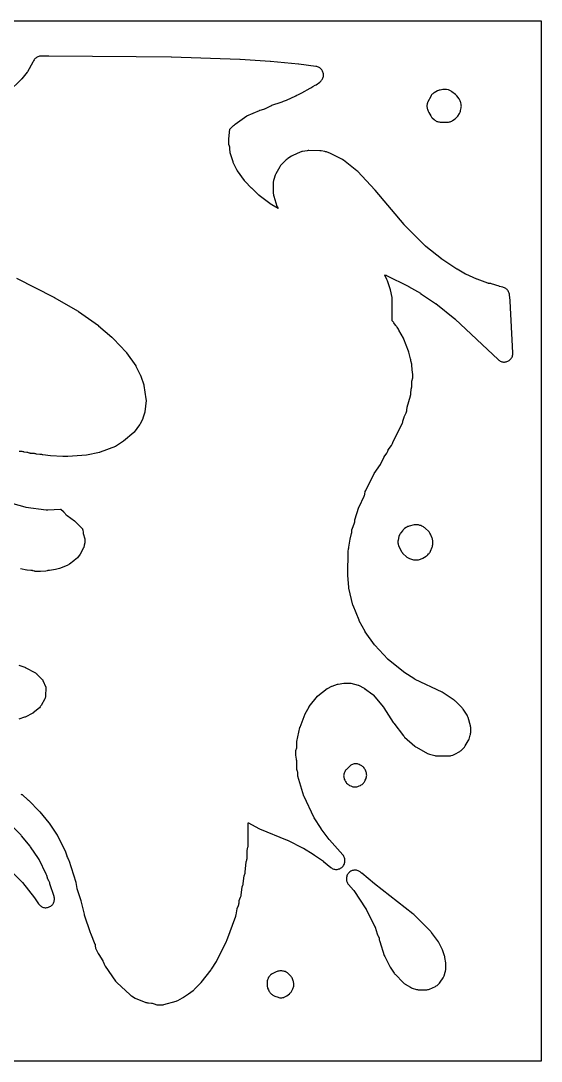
# Model space of a CAD drawing. Header units: millimetres. Extents: x 0 to 300, y 0 to 300.
# Drawn here: x 150.1 to 300, y 0 to 300 of the extents above; entities that cross this region are included whole.
import ezdxf

# ---------------------------------------------------------------- set-up
doc = ezdxf.new("R2010")
doc.units = ezdxf.units.MM
doc.layers.add('CUT', color=7, linetype='CONTINUOUS')

msp = doc.modelspace()

# ---------------------------------------------------------------- linework, layer by layer
at = {"layer": 'CUT'}
for points in [[(300, 299.9386), (300, 0.0614), (299.9971, 0.0029), (299.9386, 0), (0.0614, 0), (0.0029, 0.0029), (0, 0.0614), (0, 299.9386), (0.0029, 299.9971), (0.0614, 300), (299.9386, 300), (299.9971, 299.9971)], [(267.2443, 274.5337), (267.4654, 273.9465), (267.5426, 273.7639), (267.634, 273.588), (268.1928, 272.6096), (268.3155, 272.416), (268.4554, 272.2344), (268.6114, 272.0663), (269.1564, 271.5307), (269.3365, 271.3701), (269.5312, 271.2275), (269.7388, 271.1044), (269.9572, 271.0019), (270.1846, 270.9209), (270.4187, 270.8623), (270.6573, 270.8264), (270.8983, 270.8138), (273.0647, 270.8048), (273.3109, 270.8159), (273.5548, 270.8512), (273.794, 270.9104), (274.0263, 270.9928), (274.2493, 271.0977), (274.4609, 271.2241), (275.2379, 271.7416), (275.4484, 271.8983), (275.6413, 272.0763), (275.8145, 272.2735), (275.966, 272.4877), (276.4674, 273.282), (276.5792, 273.4782), (276.6728, 273.6836), (276.7475, 273.8967), (276.8027, 274.1156), (276.9569, 274.8696), (276.9945, 275.1149), (277.0076, 275.3627), (276.996, 275.6106), (276.9599, 275.8562), (276.8444, 276.4396), (276.7884, 276.6662), (276.7115, 276.8866), (276.6144, 277.0989), (276.4979, 277.3012), (276.3631, 277.4917), (275.7116, 278.3267), (275.5267, 278.538), (275.3193, 278.7273), (274.2992, 279.5581), (274.113, 279.6959), (273.9148, 279.8159), (273.7064, 279.917), (273.4895, 279.9984), (273.266, 280.0594), (272.7344, 280.1782), (272.4775, 280.2217), (272.2174, 280.2383), (271.957, 280.2277), (271.6991, 280.19), (270.8669, 280.0237), (270.6286, 279.9638), (270.3974, 279.8808), (270.1755, 279.7755), (269.2166, 279.2614), (269.0007, 279.1313), (268.799, 278.98), (268.6136, 278.8092), (268.4463, 278.6206), (268.2988, 278.4161), (268.1727, 278.1978), (267.3965, 276.6823), (267.3003, 276.4708), (267.2241, 276.2513), (267.1864, 276.1236), (267.1311, 275.8991), (267.0969, 275.6704), (267.0839, 275.4396), (267.0924, 275.2085), (267.1221, 274.9792), (267.1729, 274.7536)], [(260.0397, 146.5878), (260.0885, 146.5354), (260.1055, 146.5133), (260.2714, 146.3368), (261.1125, 145.5246), (261.283, 145.3743), (261.4666, 145.2401), (261.6615, 145.1231), (261.8663, 145.0243), (262.0792, 144.9445), (262.9606, 144.6593), (263.2179, 144.5909), (263.4811, 144.5503), (263.7472, 144.5379), (264.0899, 144.5402), (264.3836, 144.5595), (264.6731, 144.6132), (265.2356, 144.7522), (265.4809, 144.8264), (265.7174, 144.9253), (265.9424, 145.0479), (266.8445, 145.601), (267.0155, 145.7159), (267.1765, 145.8444), (267.3264, 145.9857), (267.5867, 146.2523), (267.7434, 146.4287), (267.8828, 146.6191), (268.0036, 146.8218), (268.1047, 147.035), (268.6003, 148.2211), (268.6853, 148.4574), (268.7463, 148.701), (268.7824, 148.9496), (268.7935, 149.2005), (268.7893, 149.8713), (268.775, 150.1239), (268.7351, 150.3738), (268.6702, 150.6184), (268.5809, 150.8552), (268.0774, 152.0098), (267.9723, 152.2226), (267.8475, 152.4244), (267.7041, 152.6136), (267.5434, 152.7882), (266.7111, 153.6111), (266.52, 153.7816), (266.3124, 153.9316), (266.0906, 154.0596), (265.5884, 154.3161), (265.3254, 154.4319), (265.0509, 154.5167), (264.6302, 154.6206), (264.399, 154.6663), (264.1645, 154.69), (263.9289, 154.6915), (263.6941, 154.6709), (263.4623, 154.6282), (261.9963, 154.286), (261.7696, 154.2217), (261.5499, 154.1363), (261.3393, 154.0306), (261.1395, 153.9055), (260.6733, 153.5821), (260.472, 153.4267), (260.2875, 153.2516), (260.1218, 153.0587), (259.5173, 152.2782), (259.5128, 152.2724), (259.495, 152.2466), (259.39, 152.0978), (259.3778, 152.0769), (259.358, 152.0482), (259.3163, 151.971), (259.279, 151.9069), (259.262, 151.8705), (259.2285, 151.8085), (259.199, 151.7361), (259.1853, 151.7069), (259.1698, 151.6642), (259.1258, 151.5561), (259.0512, 151.294), (258.8032, 150.1993), (258.7595, 149.9465), (258.7418, 149.6907), (258.7505, 149.4343), (258.7854, 149.1802), (258.8279, 148.9568), (258.8689, 148.7905), (258.8773, 148.752), (258.8814, 148.7397), (258.8925, 148.6946), (258.9542, 148.5257), (258.969, 148.482), (258.9738, 148.472), (258.9851, 148.4409), (259.0683, 148.2722), (259.091, 148.2243), (259.101, 148.206), (259.1045, 148.1987), (259.1169, 148.1768), (259.7576, 147.0008), (259.8883, 146.7872)], [(243.1273, 82.5503), (243.1133, 82.3076), (243.123, 82.0646), (243.1562, 81.8237), (243.2127, 81.5872), (243.2919, 81.3573), (243.417, 81.0444), (243.521, 80.8179), (243.6469, 80.6029), (243.7936, 80.4015), (243.9597, 80.2157), (243.9633, 80.2121), (244.1705, 80.0023), (244.3714, 79.8198), (244.5909, 79.6602), (244.8264, 79.5253), (245.1324, 79.3715), (245.1344, 79.3706), (245.3425, 79.2776), (245.5582, 79.204), (245.7797, 79.1503), (246.0052, 79.117), (246.2328, 79.1044), (246.4693, 79.1021), (246.6983, 79.1103), (246.7106, 79.1119), (246.7145, 79.1121), (246.855, 79.1305), (246.9256, 79.1396), (246.9276, 79.14), (246.943, 79.142), (247.1678, 79.1929), (247.387, 79.2642), (247.5987, 79.3554), (247.9498, 79.5264), (248.1916, 79.6611), (248.417, 79.8218), (248.6233, 80.0064), (248.8016, 80.1847), (248.9686, 80.3692), (249.1164, 80.5694), (249.2436, 80.7833), (249.3489, 81.0088), (249.5552, 81.5149), (249.5594, 81.5251), (249.6386, 81.7493), (249.6961, 81.9801), (249.7315, 82.2153), (249.7443, 82.4527), (249.7345, 82.6904), (249.7022, 82.926), (249.6476, 83.1575), (249.5713, 83.3827), (249.3659, 83.9057), (249.2635, 84.1325), (249.1391, 84.348), (248.9939, 84.5501), (248.9687, 84.5786), (248.8251, 84.7423), (248.7375, 84.8324), (248.554, 85.0033), (248.5475, 85.0082), (248.5427, 85.0126), (248.3423, 85.1642), (248.1277, 85.2949), (247.901, 85.4033), (247.5424, 85.5532), (247.3114, 85.6367), (247.0733, 85.6972), (246.8305, 85.734), (246.5852, 85.7467), (246.3398, 85.7353), (246.0967, 85.6999), (245.8583, 85.6409), (245.6268, 85.5587), (245.4045, 85.4541), (245.1935, 85.3283), (244.9959, 85.1824), (244.8136, 85.0178), (244.7891, 84.9934), (243.852, 84.0608), (243.6886, 83.8816), (243.5434, 83.6875), (243.5418, 83.6849), (243.5396, 83.6819), (243.4137, 83.4738), (243.3087, 83.2545), (243.2254, 83.0261), (243.1648, 82.7906)], [(252.1694, 38.6681), (252.1746, 38.652), (252.7641, 36.6776), (252.8398, 36.461), (252.935, 36.2522), (253.3027, 35.5352), (253.3107, 35.5186), (253.3249, 35.4828), (253.3322, 35.4451), (253.3344, 35.4268), (253.3718, 35.0362), (253.4148, 34.7561), (253.4892, 34.4826), (254.8117, 30.5231), (254.9479, 30.195), (256.4971, 27.1038), (256.6644, 26.8186), (257.6119, 25.4244), (257.7521, 25.2377), (257.909, 25.0648), (260.3728, 22.593), (260.5273, 22.4505), (260.6932, 22.3215), (260.8693, 22.2069), (262.3572, 21.3255), (262.6043, 21.1972), (262.8641, 21.0971), (264.0882, 20.7024), (264.3431, 20.6348), (264.6038, 20.5945), (264.8672, 20.5818), (266.8012, 20.5909), (267.0584, 20.6054), (267.3128, 20.6463), (267.5615, 20.7131), (267.8021, 20.8052), (269.5196, 21.5661), (269.7667, 21.6924), (269.9982, 21.8453), (270.2114, 22.0229), (270.5452, 22.334), (270.746, 22.5442), (270.9209, 22.7762), (271.7417, 24.0073), (271.8617, 24.2069), (271.9626, 24.4169), (272.0436, 24.6353), (272.3884, 25.7177), (272.4477, 25.9381), (272.4866, 26.1629), (272.5048, 26.3903), (272.5575, 27.9169), (272.5545, 28.1539), (272.529, 28.3895), (272.2866, 29.9391), (272.2459, 30.143), (272.1884, 30.3429), (271.7053, 31.793), (271.568, 32.1239), (270.6114, 34.0304), (270.5151, 34.2047), (270.4052, 34.3707), (268.4482, 37.0868), (268.3259, 37.2431), (268.1916, 37.3891), (263.2849, 42.3178), (263.0498, 42.5259), (251.9968, 51.1388), (251.9853, 51.1479), (251.9605, 51.1682), (248.343, 54.1993), (248.3203, 54.2188), (248.2981, 54.2389), (248.0912, 54.4303), (247.9041, 54.5872), (247.7026, 54.7251), (247.4887, 54.8427), (247.2642, 54.9388), (247.0315, 55.0126), (246.7927, 55.0634), (246.5501, 55.0906), (246.3059, 55.094), (246.0626, 55.0736), (245.8225, 55.0295), (245.5878, 54.9623), (245.3608, 54.8724), (245.1436, 54.7609), (244.9383, 54.6287), (244.7469, 54.4771), (244.5713, 54.3075), (244.4129, 54.1216), (244.2735, 53.9212), (244.1543, 53.7081), (244.0565, 53.4844), (243.9809, 53.2523), (243.9284, 53.0138), (243.8993, 52.7714), (243.894, 52.5273), (243.9126, 52.2839), (243.9548, 52.0434), (244.0203, 51.8082), (244.1084, 51.5805), (244.2184, 51.3625), (244.349, 51.1562), (244.4992, 50.9637), (245.9065, 49.3303), (245.9523, 49.2738), (245.9946, 49.2147), (249.5212, 43.9643), (249.5626, 43.8982), (249.5996, 43.8296), (252.1361, 38.7494), (252.1433, 38.7341)], [(221.6654, 20.1203), (221.8065, 19.9237), (221.9661, 19.7417), (222.3297, 19.3652), (222.5005, 19.2042), (222.6857, 19.0599), (222.8836, 18.9336), (223.0924, 18.8264), (223.3104, 18.7393), (224.222, 18.4239), (224.4827, 18.3492), (224.75, 18.3032), (225.0207, 18.2865), (225.0317, 18.2864), (225.3043, 18.2992), (225.5738, 18.3417), (225.8371, 18.4133), (226.0048, 18.4688), (226.2086, 18.5464), (226.4049, 18.6414), (226.5921, 18.7532), (226.7689, 18.8809), (227.4874, 19.449), (227.6565, 19.5955), (227.8118, 19.7565), (227.9521, 19.9307), (228.0763, 20.1168), (228.3896, 20.6351), (228.5145, 20.8689), (228.6139, 21.1146), (228.6868, 21.3695), (228.7323, 21.6307), (228.7499, 21.8952), (228.7541, 22.2175), (228.7452, 22.464), (228.7121, 22.7084), (228.655, 22.9483), (228.5746, 23.1815), (228.3405, 23.7648), (228.2349, 23.994), (228.1067, 24.2113), (227.9572, 24.4145), (227.7881, 24.6017), (227.1096, 25.2802), (226.9277, 25.445), (226.7305, 25.5912), (226.52, 25.7174), (226.298, 25.8223), (226.0668, 25.905), (225.8287, 25.9645), (225.5858, 26.0005), (225.3406, 26.0124), (224.6815, 26.0121), (224.4314, 25.9994), (224.1839, 25.9618), (223.9413, 25.8996), (223.7062, 25.8135), (223.4809, 25.7042), (222.4865, 25.1591), (222.2787, 25.0316), (222.0843, 24.8844), (221.9051, 24.719), (221.7429, 24.537), (221.5992, 24.34), (221.5259, 24.2285), (221.4149, 24.0425), (221.3204, 23.8476), (221.2431, 23.6453), (221.1724, 23.4329), (221.1016, 23.1749), (221.0587, 22.9109), (221.0443, 22.6437), (221.0441, 22.0296), (221.0554, 21.7919), (221.0892, 21.5563), (221.1452, 21.3251), (221.223, 21.1002), (221.4432, 20.5498), (221.5439, 20.3297)]]:
    msp.add_lwpolyline(points, close=True, dxfattribs=at)
for points in [[(150.1044, 76.9875), (150.291, 76.9445), (150.3773, 76.928), (150.4415, 76.9122), (150.4933, 76.871), (152.2751, 75.2938), (152.3044, 75.2669), (152.3329, 75.2391), (155.5506, 71.9946), (155.5904, 71.9524), (155.6282, 71.9084), (158.1991, 68.7709), (158.2356, 68.7241), (158.2698, 68.6755), (160.6385, 65.1331), (160.6792, 65.0679), (160.7157, 65.0003), (162.975, 60.4832), (162.983, 60.4661), (163.0111, 60.3935), (163.0166, 60.3755), (163.3397, 59.2281), (163.4222, 58.9842), (163.5293, 58.75), (163.8753, 58.0864), (163.8829, 58.071), (163.9101, 58.0055), (163.9157, 57.9893), (165.9417, 51.6257), (165.9619, 51.5549), (165.9778, 51.483), (166.2976, 49.8014), (166.3779, 49.4899), (167.4113, 46.3368), (167.4259, 46.289), (167.4385, 46.2407), (168.3505, 42.4341), (168.4098, 42.2264), (170.1099, 37.1237), (170.1739, 36.9526), (171.4905, 33.7922), (171.4978, 33.7733), (171.5098, 33.7332), (171.5178, 33.6921), (171.5201, 33.672), (171.5709, 33.0952), (171.6026, 32.8618), (171.6561, 32.6325), (171.731, 32.4092), (171.8265, 32.1939), (172.4099, 31.0308), (172.549, 30.7883), (173.7795, 28.897), (173.7911, 28.8778), (173.8327, 28.7948), (173.841, 28.7739), (174.136, 27.9678), (174.2158, 27.7748), (174.3116, 27.5892), (174.4224, 27.4123), (177.3798, 23.1028), (177.5537, 22.878), (177.7519, 22.6744), (181.6552, 19.0969), (181.8292, 18.9514), (182.0157, 18.8223), (183.0484, 18.1743), (183.2765, 18.0473), (183.5166, 17.9447), (186.1777, 16.9692), (186.409, 16.8969), (186.6462, 16.8474), (186.8871, 16.821), (187.8008, 16.7657), (187.8204, 16.764), (187.8605, 16.7576), (187.8998, 16.7472), (187.9184, 16.7407), (188.8283, 16.4001), (189.0445, 16.3303), (189.2661, 16.2803), (189.4913, 16.2506), (189.7182, 16.2415), (190.6292, 16.2465), (190.8553, 16.2579), (191.0793, 16.2898), (191.2996, 16.3418), (194.8662, 17.3561), (195.0888, 17.4309), (195.3034, 17.5262), (196.6959, 18.2248), (196.8658, 18.3185), (197.0279, 18.425), (198.1637, 19.2363), (198.2123, 19.2675), (198.4222, 19.4183), (198.4538, 19.4435), (199.7517, 20.3706), (199.9151, 20.4978), (200.0674, 20.6382), (201.8793, 22.4521), (202.0825, 22.6822), (204.9419, 26.3517), (205.0896, 26.5628), (206.4606, 28.7552), (206.5772, 28.963), (209.377, 34.5643), (209.4932, 34.8355), (212.0137, 41.8396), (212.0728, 42.0266), (212.1171, 42.2178), (212.4366, 43.8928), (212.4404, 43.9107), (212.4613, 43.9833), (212.4676, 44.0005), (212.8243, 44.9144), (212.9038, 45.1529), (212.959, 45.3982), (212.9893, 45.6478), (213.0305, 46.2333), (213.0324, 46.2534), (213.0396, 46.2944), (213.0508, 46.3345), (213.0577, 46.3535), (213.426, 47.2876), (213.4932, 47.4809), (213.5443, 47.679), (213.5791, 47.8807), (213.8901, 50.2622), (213.8932, 50.2822), (213.9029, 50.3229), (213.9166, 50.3624), (213.9247, 50.381), (213.9688, 50.4755), (214.0651, 50.7133), (214.1366, 50.9597), (214.1825, 51.2121), (214.4757, 53.4837), (214.4787, 53.5027), (214.4875, 53.5413), (214.5, 53.5789), (214.5074, 53.5966), (214.5523, 53.6974), (214.6479, 53.9476), (214.7162, 54.2066), (214.7564, 54.4715), (215.0535, 57.5244), (215.0558, 57.5434), (215.0634, 57.5821), (215.0747, 57.62), (215.0815, 57.6378), (215.1247, 57.7443), (215.2013, 57.9605), (215.2576, 58.1829), (215.2934, 58.4094), (215.3083, 58.6383), (215.3458, 60.6271), (215.3466, 60.6445), (215.3542, 60.7159), (215.3571, 60.733), (215.5469, 61.7026), (215.5813, 61.9367), (215.5934, 62.173), (215.619, 68.7113), (215.6221, 68.7682), (215.6732, 68.7431), (218.6465, 67.0942), (218.9153, 66.9655), (226.8439, 63.7337), (226.8869, 63.7152), (226.9292, 63.695), (231.4385, 61.4379), (231.4796, 61.4164), (231.5198, 61.3933), (234.3602, 59.6891), (234.3981, 59.6654), (234.435, 59.6404), (237.2616, 57.6489), (237.3001, 57.6205), (237.3375, 57.5907), (239.3969, 55.8824), (239.596, 55.7333), (239.809, 55.6047), (240.0337, 55.4979), (240.2679, 55.414), (240.5092, 55.3538), (240.7554, 55.3178), (241.0039, 55.3065), (241.2523, 55.32), (241.4981, 55.358), (241.7389, 55.4204), (241.9724, 55.5063), (242.1961, 55.615), (242.408, 55.7454), (242.6058, 55.8962), (242.7877, 56.066), (242.9517, 56.2529), (243.0964, 56.4553), (243.2203, 56.671), (243.3221, 56.898), (243.4009, 57.1339), (243.4558, 57.3766), (243.4864, 57.6234), (243.4922, 57.8721), (243.4733, 58.1202), (243.4299, 58.3651), (243.3623, 58.6045), (243.2712, 58.836), (243.1577, 59.0573), (243.0226, 59.2663), (242.8675, 59.4607), (239.0362, 63.802), (239.0003, 63.8446), (238.9664, 63.8889), (236.6669, 67.034), (236.6448, 67.0651), (236.6238, 67.0969), (234.639, 70.2028), (234.6004, 70.2676), (234.5658, 70.3346), (231.7095, 76.331), (231.7074, 76.3356), (231.6801, 76.4057), (231.6747, 76.4224), (229.9451, 82.2032), (229.9437, 82.2083), (229.9332, 82.2569), (229.93, 82.2819), (229.9284, 82.3055), (229.893, 83.0958), (229.8707, 83.3352), (229.8256, 83.5712), (229.758, 83.8019), (229.6493, 84.1156), (229.6431, 84.1353), (229.6334, 84.1773), (229.6282, 84.2202), (229.6273, 84.2408), (229.5893, 86.6423), (229.5753, 86.8699), (229.5406, 87.0953), (229.3144, 88.2215), (229.3134, 88.2267), (229.3074, 88.2762), (229.3066, 88.3014), (229.3072, 88.3251), (229.3628, 89.4785), (229.364, 89.4959), (229.3691, 89.5324), (229.3774, 89.5684), (229.3824, 89.5847), (229.4773, 89.8734), (229.5422, 90.1094), (229.5838, 90.3505), (229.6016, 90.5946), (229.6377, 92.1109), (229.6385, 92.1291), (229.6474, 92.2046), (229.6507, 92.2225), (230.5096, 96.2666), (230.5108, 96.2716), (230.5324, 96.3457), (230.5385, 96.3627), (231.9817, 100.1159), (231.9836, 100.1206), (232.0156, 100.1887), (232.024, 100.2042), (233.1427, 102.1537), (233.1452, 102.1579), (233.1861, 102.2188), (233.1965, 102.2324), (235.5661, 105.2184), (235.5809, 105.2361), (235.6495, 105.3042), (235.6673, 105.3189), (238.3823, 107.4429), (238.3974, 107.4541), (238.464, 107.4966), (238.4806, 107.5056), (239.674, 108.1136), (239.6784, 108.1157), (239.7456, 108.1442), (239.7616, 108.1499), (241.3838, 108.6913), (241.4671, 108.7158), (241.5519, 108.7343), (243.157, 109.0249), (243.1753, 109.0278), (243.2525, 109.0344), (243.271, 109.0346), (245.0391, 109.0172), (245.0445, 109.017), (245.0953, 109.0124), (245.1207, 109.0079), (245.1442, 109.0022), (247.2464, 108.4384), (247.2654, 108.4328), (247.3429, 108.4033), (247.3608, 108.3949), (249.0528, 107.5475), (249.0683, 107.5393), (249.1309, 107.5006), (249.1452, 107.4903), (251.5075, 105.7181), (251.5251, 105.7041), (251.5934, 105.6394), (251.6083, 105.6226), (254.5996, 102.0522), (254.6491, 101.989), (254.6943, 101.9227), (257.4003, 97.656), (257.5324, 97.4674), (260.3728, 93.7874), (260.5198, 93.6138), (260.682, 93.4543), (263.5866, 90.8475), (263.8162, 90.6645), (264.0658, 90.5098), (267.3005, 88.7577), (267.5534, 88.6385), (267.818, 88.5483), (269.3432, 88.1219), (269.5665, 88.0704), (269.7936, 88.0396), (270.0225, 88.0296), (273.4227, 88.0381), (273.6534, 88.0493), (273.8822, 88.0818), (274.1069, 88.1353), (274.576, 88.2701), (274.771, 88.3349), (274.9601, 88.4156), (275.1419, 88.5115), (276.5742, 89.344), (276.7525, 89.458), (276.9205, 89.5867), (277.077, 89.7291), (277.7286, 90.3745), (277.8761, 90.5339), (278.0093, 90.7055), (278.127, 90.888), (279.0056, 92.3892), (279.1305, 92.6321), (279.2281, 92.8871), (279.5892, 94.0105), (279.6529, 94.2484), (279.6929, 94.4915), (279.7088, 94.7373), (279.7283, 96.0108), (279.7199, 96.2576), (279.6871, 96.5024), (279.6304, 96.7428), (278.9568, 99.0749), (278.879, 99.3027), (278.7796, 99.5219), (278.6595, 99.7306), (277.5392, 101.4778), (277.3893, 101.6869), (277.2188, 101.8795), (275.3652, 103.7679), (275.1755, 103.9422), (274.9688, 104.0961), (271.7909, 106.217), (271.4829, 106.3923), (263.7379, 110.1012), (263.6728, 110.1348), (263.6099, 110.1723), (260.428, 112.199), (260.3737, 112.2357), (260.3215, 112.2752), (255.8834, 115.8275), (255.8796, 115.8307), (255.8255, 115.8807), (255.8136, 115.8931), (252.0958, 119.9222), (252.0428, 119.9835), (251.9941, 120.0483), (249.3545, 123.811), (249.3173, 123.8672), (249.2833, 123.9255), (247.6016, 126.9983), (247.5684, 127.0636), (247.5391, 127.1308), (245.8166, 131.4423), (245.8148, 131.4469), (245.7925, 131.5168), (245.7882, 131.5334), (244.6475, 136.4022), (244.6305, 136.4891), (244.6198, 136.577), (244.3157, 140.1782), (244.3122, 140.2358), (244.3115, 140.2935), (244.3829, 146.9836), (244.383, 146.989), (244.3901, 147.0691), (244.393, 147.0877), (244.4921, 147.648), (244.5297, 147.779), (244.5732, 148.0112), (244.591, 148.2067), (245.0103, 150.5763), (245.3945, 152.192), (245.4352, 152.4032), (245.4577, 152.6172), (245.5004, 153.3131), (245.5008, 153.3184), (245.5069, 153.3621), (245.5164, 153.3971), (245.522, 153.4136), (246.1982, 155.2527), (246.2848, 155.5409), (246.3362, 155.8373), (246.3613, 156.0613), (247.5221, 159.7122), (247.5479, 159.7853), (247.5784, 159.8566), (249.014, 162.9423), (249.024, 162.9638), (249.1134, 163.1823), (249.1817, 163.4083), (249.2285, 163.6396), (249.3056, 164.143), (249.3092, 164.163), (249.32, 164.204), (249.3331, 164.239), (249.5133, 164.6005), (249.5419, 164.6578), (249.5619, 164.6978), (249.5699, 164.7141), (251.9323, 169.4294), (253.6915, 172.087), (253.7394, 172.1706), (253.7742, 172.225), (253.8311, 172.3306), (253.8514, 172.366), (254.7446, 174.1872), (254.747, 174.1919), (254.7871, 174.26), (254.7975, 174.2754), (255.5163, 175.2872), (255.6481, 175.4934), (255.7591, 175.7115), (255.8482, 175.9394), (255.9147, 176.1749), (255.9253, 176.2212), (255.93, 176.2397), (255.9427, 176.2774), (255.9625, 176.312), (255.9732, 176.3279), (256.8471, 177.5572), (256.9638, 177.7372), (257.0646, 177.9265), (257.1766, 178.1605), (257.3211, 178.4167), (260.0259, 184.1124), (260.1083, 184.3069), (260.1741, 184.5076), (260.1751, 184.5113), (260.1814, 184.5336), (260.5024, 185.6742), (260.5082, 185.6929), (260.5381, 185.7692), (260.5466, 185.7868), (261.0427, 186.7533), (261.1487, 186.989), (261.2298, 187.2345), (261.234, 187.2536), (261.2406, 187.274), (261.2946, 187.5284), (261.322, 187.787), (261.3584, 188.4686), (261.3603, 188.4916), (261.3768, 188.587), (261.38, 188.599), (261.3823, 188.6075), (262.3519, 191.8465), (262.3727, 191.9284), (262.3771, 191.9432), (262.3918, 192.0037), (262.4038, 192.0512), (262.4049, 192.0578), (262.4378, 192.1931), (262.4725, 192.4479), (262.5931, 193.8789), (262.6049, 193.9112), (262.6844, 194.1722), (262.7351, 194.4403), (262.7562, 194.7124), (262.7895, 196.1725), (262.7902, 196.1893), (262.794, 196.2242), (262.8009, 196.2589), (262.8051, 196.2747), (262.9481, 196.7715), (263.004, 197.008), (263.0365, 197.2489), (263.0456, 197.4917), (263.0407, 197.9254), (263.0251, 198.1766), (262.9845, 198.4249), (262.9607, 198.5131), (262.7547, 200.6361), (262.7034, 200.952), (262.4667, 201.9872), (262.4651, 202.017), (262.4409, 202.2554), (262.394, 202.4905), (261.9001, 204.466), (261.8072, 204.7593), (260.4862, 208.1841), (260.4644, 208.2308), (260.4163, 208.3419), (260.3857, 208.3991), (260.34, 208.4969), (259.0434, 210.8348), (258.8812, 211.0896), (258.4978, 211.6186), (258.4374, 211.7211), (258.3175, 211.9058), (258.1818, 212.0792), (258.065, 212.2156), (257.5543, 212.92), (257.4326, 213.0748), (257.0636, 213.5075), (257.0278, 213.5538), (257.0417, 213.6205), (257.0709, 213.7346), (257.1084, 213.9825), (257.1209, 214.2328), (257.1209, 214.2835), (257.1196, 219.6664), (257.1056, 219.9299), (257.0639, 220.1905), (256.5825, 222.4334), (256.5101, 222.6986), (255.7244, 225.0581), (255.5886, 225.386), (254.9522, 226.6593), (254.9298, 226.7102), (254.9846, 226.7008), (255.3807, 226.6131), (255.3832, 226.6125), (255.4326, 226.5976), (255.4562, 226.5881), (255.4778, 226.5779), (261.716, 223.4564), (261.7506, 223.4383), (261.7847, 223.4192), (265.2139, 221.4183), (265.2458, 221.3991), (265.2771, 221.3788), (269.5805, 218.5005), (269.6212, 218.4721), (269.6607, 218.442), (275.1625, 214.0727), (275.2028, 214.0392), (275.2417, 214.0041), (287.6211, 202.2984), (287.7894, 202.153), (287.7973, 202.1467), (288.0002, 202.0023), (288.2166, 201.8787), (288.4441, 201.7773), (288.6806, 201.6991), (288.9238, 201.6447), (289.1711, 201.6149), (289.4202, 201.6098), (289.6685, 201.6295), (289.9137, 201.6738), (290.1532, 201.7424), (290.3847, 201.8344), (290.6059, 201.949), (290.8146, 202.085), (291.0087, 202.2412), (291.1863, 202.4159), (291.3457, 202.6074), (291.4852, 202.8138), (291.6034, 203.0331), (291.6993, 203.263), (291.7718, 203.5014), (291.8202, 203.7457), (291.844, 203.9937), (291.8431, 204.2428), (291.0392, 219.2029), (291.0318, 219.3024), (290.8743, 220.9816), (290.8406, 221.2179), (290.7846, 221.4499), (290.7068, 221.6756), (290.6077, 221.8927), (290.4884, 222.0995), (290.3499, 222.2939), (290.1936, 222.4742), (290.0207, 222.6388), (289.8329, 222.7862), (289.6319, 222.915), (289.4196, 223.024), (289.1978, 223.1123), (288.9686, 223.179), (288.0099, 223.4091), (287.964, 223.4211), (287.9187, 223.4348), (285.7353, 224.1426), (285.4754, 224.2117), (285.2096, 224.2524), (284.7867, 224.2941), (284.7813, 224.2948), (284.7315, 224.3037), (284.7068, 224.3104), (284.684, 224.3181), (281.5601, 225.4533), (281.5175, 225.4697), (281.4755, 225.4877), (278.337, 226.9032), (278.289, 226.9261), (278.2421, 226.9511), (275.7622, 228.3419), (275.7213, 228.3659), (275.6814, 228.3915), (271.3569, 231.2814), (271.3103, 231.3141), (271.2653, 231.349), (266.8197, 234.9643), (266.7736, 235.0037), (266.7296, 235.0454), (260.5874, 241.1527), (260.5487, 241.193), (260.5119, 241.235), (252.2302, 251.1399), (252.1309, 251.2517), (247.152, 256.5303), (246.8806, 256.7785), (243.0463, 259.7998), (242.8403, 259.9459), (242.6206, 260.0704), (239.5093, 261.6322), (239.3143, 261.7199), (238.1657, 262.1782), (237.9144, 262.2634), (237.6554, 262.3214), (236.6104, 262.4979), (236.4237, 262.5222), (236.2358, 262.5324), (233.0834, 262.5851), (232.8608, 262.5789), (232.6396, 262.5529), (231.2371, 262.3244), (231.0298, 262.2815), (230.8269, 262.2213), (230.6298, 262.1441), (228.4756, 261.1934), (228.3026, 261.109), (228.1366, 261.0115), (227.0189, 260.2956), (226.7939, 260.1333), (226.5884, 259.947), (225.1062, 258.4461), (224.9581, 258.2823), (224.8251, 258.1061), (224.7082, 257.9188), (223.5652, 255.8949), (223.455, 255.6753), (223.367, 255.4459), (222.9601, 254.2075), (222.9015, 253.9994), (222.8612, 253.7871), (222.8394, 253.572), (222.8262, 253.3457), (222.8221, 253.1785), (222.8485, 250.2171), (222.8637, 249.9632), (222.9046, 249.7122), (222.9709, 249.4666), (223.9067, 246.5875), (224.002, 246.3399), (224.123, 246.1038), (224.2484, 245.888), (224.272, 245.8424), (224.2268, 245.8667), (222.3826, 246.9757), (222.3278, 247.0106), (222.275, 247.0484), (218.8086, 249.6699), (218.7537, 249.714), (218.7013, 249.7612), (216.6525, 251.7188), (216.6326, 251.7383), (216.6131, 251.7582), (214.6574, 253.805), (214.5988, 253.8709), (214.5451, 253.941), (212.5322, 256.7705), (212.5293, 256.7748), (212.4901, 256.8394), (212.4817, 256.8552), (211.3339, 259.146), (211.2968, 259.2275), (211.2657, 259.3115), (210.4046, 261.9276), (210.3992, 261.9455), (210.3906, 261.983), (210.3856, 262.0212), (210.3845, 262.0398), (210.3459, 263.1079), (210.3254, 263.3491), (210.2817, 263.5873), (210.2152, 263.8201), (210.1005, 264.1583), (210.0943, 264.1782), (210.0849, 264.2202), (210.0799, 264.263), (210.0791, 264.2838), (210.0617, 265.852), (210.0629, 265.9213), (210.0681, 265.9905), (210.3488, 268.7254), (210.358, 268.7855), (210.3992, 268.8302), (211.2878, 269.7034), (211.4189, 269.8031), (211.6499, 269.9787), (211.7966, 270.0902), (211.9003, 270.1691), (215.1996, 272.5644), (218.8821, 274.1595), (218.9581, 274.1894), (219.0086, 274.2055), (219.0309, 274.2124), (220.0921, 274.5062), (220.3329, 274.5862), (220.3603, 274.5985), (220.3817, 274.6057), (220.6081, 274.7078), (222.348, 275.5983), (222.3924, 275.6193), (222.4495, 275.6411), (225.1119, 276.549), (225.3599, 276.6487), (225.8031, 276.855), (226.6244, 277.1512), (226.8292, 277.2355), (229.1498, 278.3133), (229.2003, 278.3269), (229.4257, 278.4118), (229.6419, 278.518), (229.9121, 278.6673), (230.9198, 279.1354), (231.0891, 279.2219), (233.5014, 280.574), (233.6682, 280.6762), (234.2426, 281.0601), (234.9266, 281.438), (235.1529, 281.5794), (236.23, 282.3347), (236.4272, 282.4882), (236.6081, 282.6606), (236.7708, 282.8503), (236.9138, 283.0552), (237.0356, 283.2734), (237.1351, 283.5026), (237.2111, 283.7406), (237.263, 283.985), (237.2903, 284.2334), (237.2926, 284.4833), (237.27, 284.7322), (237.2226, 284.9775), (237.151, 285.2169), (237.0558, 285.448), (236.9381, 285.6683), (236.7989, 285.8759), (236.6397, 286.0685), (236.4621, 286.2443), (236.2678, 286.4014), (236.0588, 286.5384), (235.8372, 286.6538), (235.6052, 286.7465), (235.365, 286.8156), (235.1192, 286.8604), (230.1656, 287.5089), (230.0746, 287.5192), (222.0378, 288.2732), (221.9667, 288.2788), (213.2564, 288.8458), (213.1808, 288.8496), (193.531, 289.5323), (193.4642, 289.5337), (183.3363, 289.6151), (158.1979, 289.8172), (158.1722, 289.8172), (158.1693, 289.8172), (155.9928, 289.8123), (155.7499, 289.7999), (155.5093, 289.764), (155.2733, 289.7048), (155.0442, 289.623), (154.8242, 289.5193), (154.6152, 289.3948), (154.4194, 289.2505), (154.2385, 289.0878), (154.0743, 288.9084), (153.9283, 288.7138), (153.8019, 288.5059), (153.5877, 288.1119), (152.0104, 285.2403), (152.0006, 285.2235), (151.9821, 285.1966), (150.3866, 283.2974), (150.3483, 283.254), (150.308, 283.2125), (146.58, 279.548)], [(148.8565, 225.8074), (159.6644, 220.283), (159.6943, 220.2672), (159.7238, 220.2506), (166.6047, 216.2362), (166.6486, 216.2093), (166.6913, 216.1806), (172.471, 212.117), (172.5049, 212.0921), (172.5449, 212.0597), (176.372, 208.8105), (176.8517, 208.3388), (180.4545, 204.4305), (180.5347, 204.3383), (180.5376, 204.3348), (180.5814, 204.2764), (183.2062, 200.5162), (183.246, 200.4545), (183.2706, 200.4097), (184.6392, 197.6802), (184.675, 197.6021), (184.7051, 197.5217), (185.555, 194.9853), (185.5589, 194.9729), (185.5635, 194.9548), (185.5765, 194.9012), (185.5794, 194.8847), (186.1798, 190.9771), (186.1951, 190.5144), (185.8863, 187.2533), (185.8837, 187.2316), (185.8649, 187.1419), (185.8586, 187.121), (185.303, 185.4332), (185.2721, 185.3499), (185.2353, 185.2692), (184.3983, 183.598), (184.3958, 183.5932), (184.3539, 183.5238), (184.3431, 183.5082), (182.763, 181.3416), (182.7496, 181.3242), (182.6918, 181.2612), (182.6805, 181.2513), (179.6647, 178.7486), (177.9712, 177.6061), (177.7123, 177.4562), (177.7118, 177.4559), (177.7064, 177.4528), (177.412, 177.2824), (172.957, 175.6072), (172.8778, 175.5805), (172.7969, 175.5593), (169.0174, 174.7065), (163.6717, 174.3896), (162.1842, 174.4029), (158.7197, 174.591), (156.4681, 174.8502), (156.4059, 174.8696), (156.1422, 174.9215), (155.8744, 174.9448), (155.5542, 174.9554), (154.6524, 175.0592), (154.4704, 175.1243), (154.255, 175.1803), (154.0356, 175.217), (153.8138, 175.234), (152.908, 175.2629), (152.8907, 175.2638), (152.8547, 175.2682), (152.8205, 175.2787), (152.8041, 175.285), (152.6299, 175.3559), (152.3803, 175.4421), (152.3706, 175.446), (152.1344, 175.5128), (151.8929, 175.5561), (151.0664, 175.6628), (151.0152, 175.6836), (150.782, 175.7528), (150.5432, 175.799), (150.301, 175.8217), (149.6379, 175.8517)], [(144.3627, 161.7934), (151.2434, 159.8691), (151.5689, 159.8011), (157.4412, 158.9761), (157.6907, 158.9537), (157.9412, 158.9564), (161.5512, 159.1765), (161.5693, 159.1772), (161.6068, 159.1759), (161.6378, 159.1549), (161.6521, 159.1437), (162.3919, 158.5348), (162.396, 158.5312), (162.4329, 158.4955), (162.4499, 158.4758), (162.4647, 158.4565), (162.8548, 157.9194), (163.0324, 157.7017), (163.2332, 157.5054), (163.4548, 157.3328), (165.592, 155.8535), (166.6534, 154.7849), (167.8826, 153.4794), (167.9301, 153.2881), (167.9507, 153.2048), (167.9594, 153.1699), (167.9921, 153.0382), (168.0378, 152.6168), (168.0723, 152.3939), (168.1267, 152.175), (168.5781, 150.6556), (168.5833, 150.6361), (168.5836, 150.6345), (168.5899, 150.5841), (168.5904, 150.4559), (168.5923, 150.4203), (168.5734, 149.5016), (168.5723, 149.4803), (168.5676, 149.4441), (168.4147, 148.7898), (168.2636, 148.1697), (168.2594, 148.1542), (168.2461, 148.1169), (168.2369, 148.0968), (168.2187, 148.0596), (167.1857, 146.2417), (166.4386, 145.1621), (165.4966, 144.3603), (165.3533, 144.2384), (164.1769, 143.3649), (163.4315, 142.9071), (161.2591, 142.0458), (160.1157, 141.7596), (158.9788, 141.6118), (158.9787, 141.6118), (158.3623, 141.5316), (158.3262, 141.5269), (158.218, 141.5066), (158.153, 141.4953), (158.1404, 141.492), (158.0484, 141.4747), (157.9722, 141.4513), (157.9504, 141.4473), (157.7341, 141.3876), (157.3496, 141.2627), (157.3324, 141.2576), (155.7973, 141.2493), (155.2743, 141.2464), (155.2393, 141.2465), (155.1756, 141.2466), (155.0994, 141.2467), (154.9915, 141.2469), (154.9103, 141.2471), (154.8864, 141.2471), (154.8769, 141.2471), (154.1898, 141.2483), (154.1684, 141.2525), (154.1498, 141.2576), (153.6712, 141.4016), (153.5433, 141.4342), (153.4637, 141.4547), (153.2569, 141.4897), (153.0479, 141.5073), (151.9096, 141.5549), (151.8899, 141.5562), (151.818, 141.5666), (149.9927, 142.0205)], [(149.5862, 114.1845), (151.2723, 113.6184), (151.3146, 113.6025), (151.3195, 113.6007), (151.3201, 113.6005), (151.3414, 113.5925), (151.3863, 113.5727), (151.402, 113.5646), (154.3066, 111.9632), (154.5158, 111.8102), (154.5574, 111.7798), (154.5943, 111.7529), (154.6638, 111.702), (156.1981, 110.1654), (156.4045, 109.9495), (156.4164, 109.9364), (156.4227, 109.9285), (156.4399, 109.9013), (156.4499, 109.8821), (156.484, 109.8118), (157.3178, 107.8491), (157.3249, 107.8311), (157.328, 107.8212), (157.2783, 105.1813), (157.1432, 104.7152), (157.1402, 104.705), (157.1353, 104.6878), (157.073, 104.473), (155.9695, 102.534), (155.8162, 102.331), (155.6714, 102.1393), (155.67, 102.1374), (155.5178, 101.9358), (153.6997, 100.423), (153.6658, 100.3963), (153.6613, 100.3928), (153.6596, 100.3915), (153.6588, 100.3908), (153.5862, 100.3433), (153.5666, 100.3327), (151.3816, 99.235), (151.3024, 99.1987), (151.2208, 99.1681), (149.5925, 98.625)], [(146.8451, 55.2774), (150.5771, 51.5246), (150.585, 51.515), (154.0568, 47.0728), (155.2573, 45.338), (155.4065, 45.1435), (155.574, 44.9646), (155.7583, 44.8029), (155.9575, 44.66), (156.1697, 44.5374), (156.3929, 44.4361), (156.6249, 44.3572), (156.8636, 44.3013), (157.1066, 44.2691), (157.3516, 44.2609), (157.5962, 44.2767), (157.8381, 44.3163), (158.0749, 44.3795), (158.3044, 44.4655), (158.5244, 44.5736), (158.7328, 44.7028), (158.9274, 44.8517), (159.1066, 45.019), (159.2686, 45.203), (159.4117, 45.402), (159.5346, 45.614), (159.6363, 45.8371), (159.7155, 46.069), (159.7717, 46.3076), (159.8042, 46.5505), (159.8128, 46.7955), (159.7974, 47.0401), (159.7581, 47.2821), (159.6953, 47.519), (159.6918, 47.53), (158.5292, 51.1815), (158.4551, 51.3837), (158.3639, 51.5788), (158.0524, 52.1762), (158.0241, 52.2341), (158.0136, 52.257), (157.9662, 52.3766), (157.9581, 52.4004), (157.9391, 52.462), (157.6424, 53.5157), (157.5676, 53.7401), (157.4719, 53.9564), (155.3626, 58.1736), (155.2049, 58.4449), (152.9509, 61.8158), (152.8065, 62.0106), (150.3519, 65.0063), (150.1932, 65.1823), (147.0953, 68.306)]]:
    msp.add_lwpolyline(points, dxfattribs=at)

doc.saveas('drawing.dxf')
